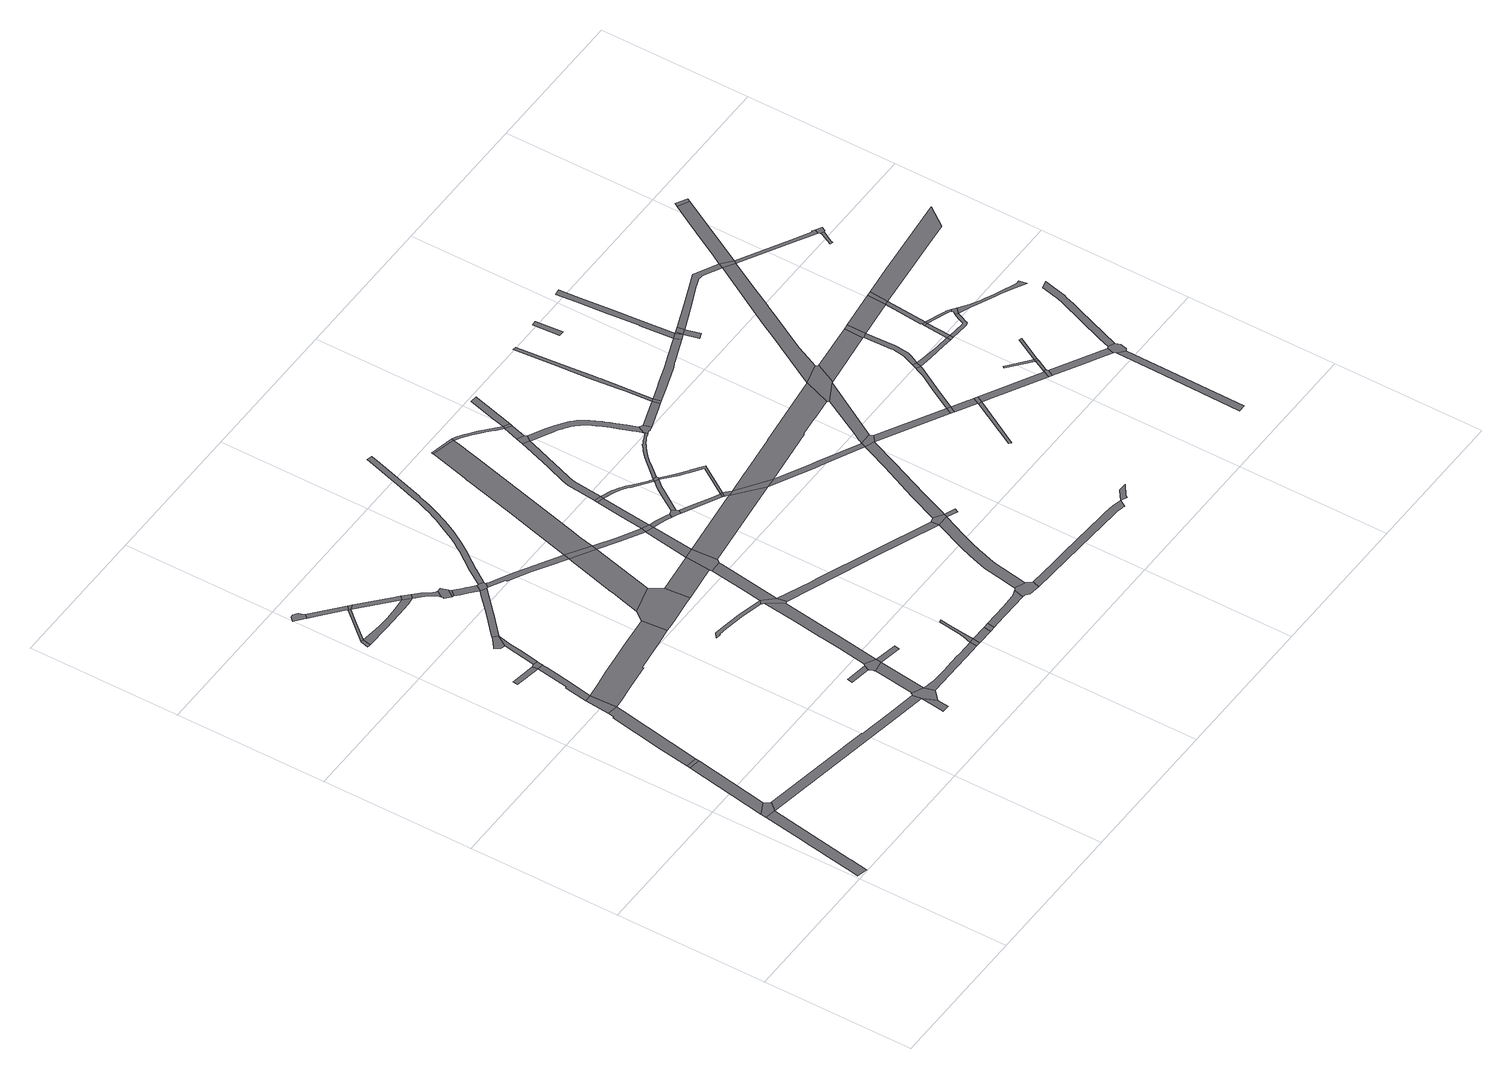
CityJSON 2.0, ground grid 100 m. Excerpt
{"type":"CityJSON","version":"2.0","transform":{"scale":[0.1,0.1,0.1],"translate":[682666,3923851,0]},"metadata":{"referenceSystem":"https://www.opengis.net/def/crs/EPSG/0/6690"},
"CityObjects":{
"road1":{"type":"Road","attributes":{"name":"太田１０９号線","class":"1040","function":"4","usage":"4","RoadStructureAttribute.sectionType":"1"},"geometry":[{"type":"MultiSurface","lod":"1","boundaries":[[[0,1,2,3,4,5,6,7,8,9,10]]]}]},
"road2":{"type":"Road","attributes":{"name":"太田１０９号線","class":"1040","function":"4","usage":"4","RoadStructureAttribute.sectionType":"4"},"geometry":[{"type":"MultiSurface","lod":"1","boundaries":[[[11,12,0,10,13]]]}]},
"road3":{"type":"Road","attributes":{"name":"太田１０９号線","class":"1040","function":"4","usage":"4","RoadStructureAttribute.sectionType":"1"},"geometry":[{"type":"MultiSurface","lod":"1","boundaries":[[[14,12,11,15]]]}]},
"road4":{"type":"Road","attributes":{"name":"太田１０９号線","class":"1040","function":"4","usage":"4","RoadStructureAttribute.sectionType":"4"},"geometry":[{"type":"MultiSurface","lod":"1","boundaries":[[[16,14,15,17]]]}]},
"road5":{"type":"Road","attributes":{"name":"太田１０９号線","class":"1040","function":"4","usage":"4","RoadStructureAttribute.sectionType":"1"},"geometry":[{"type":"MultiSurface","lod":"1","boundaries":[[[18,19,20,21,22,16,17,23,24,25]]]}]},
"road6":{"type":"Road","attributes":{"name":"島深田線","class":"1040","function":"4","usage":"3","RoadStructureAttribute.sectionType":"4"},"geometry":[{"type":"MultiSurface","lod":"1","boundaries":[[[26,27,18,25]]]}]},
"road7":{"type":"Road","attributes":{"name":"太田１１２号線","class":"1040","function":"4","usage":"4","RoadStructureAttribute.sectionType":"1"},"geometry":[{"type":"MultiSurface","lod":"1","boundaries":[[[13,10,28,29,30,31,32,33,34,35,36,37]]]}]},
"road8":{"type":"Road","attributes":{"name":"太田３０６号線","class":"1040","function":"4","usage":"4","RoadStructureAttribute.sectionType":"4"},"geometry":[{"type":"MultiSurface","lod":"1","boundaries":[[[38,39,40,41,42]]]}]},
"road9":{"type":"Road","attributes":{"class":"1040","function":"9020","usage":"4","RoadStructureAttribute.sectionType":"1"},"geometry":[{"type":"MultiSurface","lod":"1","boundaries":[[[43,44,45,46]]]}]},
"road10":{"type":"Road","attributes":{"name":"太田１０９号線","class":"1040","function":"4","usage":"4","RoadStructureAttribute.sectionType":"1"},"geometry":[{"type":"MultiSurface","lod":"1","boundaries":[[[45,47,48,49,27,26,50,51,52,53,54]]]}]},
"road11":{"type":"Road","attributes":{"name":"太田１４７号線","class":"1040","function":"4","usage":"4","RoadStructureAttribute.sectionType":"4"},"geometry":[{"type":"MultiSurface","lod":"1","boundaries":[[[55,56,57,58,59,60,61,62]]]}]},
"road12":{"type":"Road","attributes":{"name":"太田１０９号線","class":"1040","function":"4","usage":"4","RoadStructureAttribute.sectionType":"4"},"geometry":[{"type":"MultiSurface","lod":"1","boundaries":[[[63,46,45,54,64]]]}]},
"road13":{"type":"Road","attributes":{"name":"太田３０５号線","class":"1040","function":"4","usage":"4","RoadStructureAttribute.sectionType":"1"},"geometry":[{"type":"MultiSurface","lod":"1","boundaries":[[[65,38,42,66,67]]]}]},
"road14":{"type":"Road","attributes":{"name":"太田１４７号線","class":"1040","function":"4","usage":"4","RoadStructureAttribute.sectionType":"1"},"geometry":[{"type":"MultiSurface","lod":"1","boundaries":[[[59,58,68,69,65,70]]]}]},
"road15":{"type":"Road","attributes":{"name":"太田１０９号線","class":"1040","function":"4","usage":"4","RoadStructureAttribute.sectionType":"1"},"geometry":[{"type":"MultiSurface","lod":"1","boundaries":[[[71,72,63,64,73,74,75,76]]]}]},
"road16":{"type":"Road","attributes":{"name":"太田５０９号線","class":"1040","function":"4","usage":"4","RoadStructureAttribute.sectionType":"4"},"geometry":[{"type":"MultiSurface","lod":"1","boundaries":[[[77,78,79,80,72,71]]]}]},
"road17":{"type":"Road","attributes":{"name":"太田３０６号線","class":"1040","function":"4","usage":"4","RoadStructureAttribute.sectionType":"1"},"geometry":[{"type":"MultiSurface","lod":"1","boundaries":[[[42,41,81,82,83,84,85,86,87,88,89,90,91,92]]]}]},
"road18":{"type":"Road","attributes":{"name":"太田１４７号線","class":"1040","function":"4","usage":"4","RoadStructureAttribute.sectionType":"4"},"geometry":[{"type":"MultiSurface","lod":"1","boundaries":[[[70,65,67,93]]]}]},
"road19":{"type":"Road","attributes":{"name":"島深田線","class":"1040","function":"4","usage":"3","RoadStructureAttribute.sectionType":"1"},"geometry":[{"type":"MultiSurface","lod":"1","boundaries":[[[94,95,96,97,98,99,100,101,26,25,102,103,104,105,106,107]]]}]},
"road20":{"type":"Road","attributes":{"name":"太田１４７号線","class":"1040","function":"4","usage":"4","RoadStructureAttribute.sectionType":"1"},"geometry":[{"type":"MultiSurface","lod":"1","boundaries":[[[93,67,86,108,109]]]}]},
"road21":{"type":"Road","attributes":{"name":"太田１４７号線","class":"1040","function":"4","usage":"4","RoadStructureAttribute.sectionType":"4"},"geometry":[{"type":"MultiSurface","lod":"1","boundaries":[[[108,86,85,110,111]]]}]},
"road22":{"type":"Road","attributes":{"name":"太田５０９号線","class":"1040","function":"4","usage":"4","RoadStructureAttribute.sectionType":"1"},"geometry":[{"type":"MultiSurface","lod":"1","boundaries":[[[112,113,114,115,77,71,116,117,118]]]}]},
"road23":{"type":"Road","attributes":{"name":"太田２号線","class":"1040","function":"4","usage":"4","RoadStructureAttribute.sectionType":"1"},"geometry":[{"type":"MultiSurface","lod":"1","boundaries":[[[29,119,120,121,122]]]}]},
"road24":{"type":"Road","attributes":{"name":"太田１４７号線","class":"1040","function":"4","usage":"4","RoadStructureAttribute.sectionType":"1"},"geometry":[{"type":"MultiSurface","lod":"1","boundaries":[[[110,85,123,124,125,126,127,128,129,130,131,132,133,134,135,136,137,138,139]]]}]},
"road25":{"type":"Road","attributes":{"name":"太田２号線","class":"1040","function":"4","usage":"4","RoadStructureAttribute.sectionType":"4"},"geometry":[{"type":"MultiSurface","lod":"1","boundaries":[[[140,141,30,29,122,142,143,144]]]}]},
"road26":{"type":"Road","attributes":{"name":"太田１４７号線","class":"1040","function":"4","usage":"4","RoadStructureAttribute.sectionType":"4"},"geometry":[{"type":"MultiSurface","lod":"1","boundaries":[[[145,131,130,146,147,148,149]]]}]},
"road27":{"type":"Road","attributes":{"name":"太田１４７号線","class":"1040","function":"4","usage":"4","RoadStructureAttribute.sectionType":"1"},"geometry":[{"type":"MultiSurface","lod":"1","boundaries":[[[149,148,150,151,152]]]}]},
"road28":{"type":"Road","attributes":{"class":"1040","function":"9020","usage":"4","RoadStructureAttribute.sectionType":"1"},"geometry":[{"type":"MultiSurface","lod":"1","boundaries":[[[153,154,155,156]]]}]},
"road29":{"type":"Road","attributes":{"name":"太田１４７号線","class":"1040","function":"4","usage":"4","RoadStructureAttribute.sectionType":"3"},"geometry":[{"type":"MultiSurface","lod":"1","boundaries":[[[151,150,157,158,112,159,160,161,162,163]]]}]},
"road30":{"type":"Road","attributes":{"name":"太田２号線","class":"1040","function":"4","usage":"4","RoadStructureAttribute.sectionType":"1"},"geometry":[{"type":"MultiSurface","lod":"1","boundaries":[[[164,165,144,143]]]}]},
"road31":{"type":"Road","attributes":{"name":"太田１４７号線","class":"1040","function":"4","usage":"4","RoadStructureAttribute.sectionType":"4"},"geometry":[{"type":"MultiSurface","lod":"1","boundaries":[[[159,112,118,166,167,168,169,170,171,172,173]]]}]},
"road32":{"type":"Road","attributes":{"name":"太田２号線","class":"1040","function":"4","usage":"4","RoadStructureAttribute.sectionType":"4"},"geometry":[{"type":"MultiSurface","lod":"1","boundaries":[[[174,156,155,175,176,165,164,177]]]}]},
"road33":{"type":"Road","attributes":{"class":"1040","function":"9020","usage":"4","RoadStructureAttribute.sectionType":"1"},"geometry":[{"type":"MultiSurface","lod":"1","boundaries":[[[177,164,178,179]]]}]},
"road34":{"type":"Road","attributes":{"name":"太田１１０号線","class":"1040","function":"4","usage":"4","RoadStructureAttribute.sectionType":"1"},"geometry":[{"type":"MultiSurface","lod":"1","boundaries":[[[143,142,180,181,182,183,184,185,186,187,188,189,190,191,192,193]]]}]},
"road35":{"type":"Road","attributes":{"name":"島深田線","class":"1040","function":"4","usage":"3","RoadStructureAttribute.sectionType":"4"},"geometry":[{"type":"MultiSurface","lod":"1","boundaries":[[[194,195,94,107,196,197,198,199,200]]]}]},
"road36":{"type":"Road","attributes":{"class":"1040","function":"9020","usage":"4","RoadStructureAttribute.sectionType":"1"},"geometry":[{"type":"MultiSurface","lod":"1","boundaries":[[[201,202,203,204,205,206,207,208,209,210,211,212]]]}]},
"road37":{"type":"Road","attributes":{"name":"太田１４７号線","class":"1040","function":"4","usage":"4","RoadStructureAttribute.sectionType":"1"},"geometry":[{"type":"MultiSurface","lod":"1","boundaries":[[[168,167,213,214,215,216,217,218,219,220,221,222,223,224,225,226,227,228]]]}]},
"road38":{"type":"Road","attributes":{"name":"太田２号線","class":"1040","function":"4","usage":"4","RoadStructureAttribute.sectionType":"1"},"geometry":[{"type":"MultiSurface","lod":"1","boundaries":[[[229,230,231,232,233,174,177,234,235]]]}]},
"road39":{"type":"Road","attributes":{"name":"田島飛鹿線","class":"1040","function":"4","usage":"4","RoadStructureAttribute.sectionType":"1"},"geometry":[{"type":"MultiSurface","lod":"1","boundaries":[[[220,236,237,238,195,194,239,240]]]}]},
"road40":{"type":"Road","attributes":{"name":"太田２号線","class":"1040","function":"4","usage":"4","RoadStructureAttribute.sectionType":"4"},"geometry":[{"type":"MultiSurface","lod":"1","boundaries":[[[210,209,229,235,241,242]]]}]},
"road41":{"type":"Road","attributes":{"name":"太田１１０号線","class":"1040","function":"4","usage":"4","RoadStructureAttribute.sectionType":"4"},"geometry":[{"type":"MultiSurface","lod":"1","boundaries":[[[183,182,243,244]]]}]},
"road42":{"type":"Road","attributes":{"name":"島深田線","class":"1040","function":"4","usage":"3","RoadStructureAttribute.sectionType":"1"},"geometry":[{"type":"MultiSurface","lod":"1","boundaries":[[[245,200,199,246]]]}]},
"road43":{"type":"Road","attributes":{"class":"1040","function":"9020","usage":"4","RoadStructureAttribute.sectionType":"1"},"geometry":[{"type":"MultiSurface","lod":"1","boundaries":[[[247,248,249,250,251,183,244,252]]]}]},
"road44":{"type":"Road","attributes":{"name":"太田１１０号線","class":"1040","function":"4","usage":"4","RoadStructureAttribute.sectionType":"1"},"geometry":[{"type":"MultiSurface","lod":"1","boundaries":[[[244,243,253,254]]]}]},
"road45":{"type":"Road","attributes":{"name":"田島飛鹿線","class":"1040","function":"4","usage":"4","RoadStructureAttribute.sectionType":"4"},"geometry":[{"type":"MultiSurface","lod":"1","boundaries":[[[221,220,240,255]]]}]},
"road46":{"type":"Road","attributes":{"name":"太田５０９号線","class":"1040","function":"4","usage":"4","RoadStructureAttribute.sectionType":"1"},"geometry":[{"type":"MultiSurface","lod":"1","boundaries":[[[256,257,258,259,260,261,262,263,264,265,266,267,268,269,270,271,272,172,171,273,274,275,276,277,278,279,280,281,282,283,284,285,286,287,288,289,290]]]}]},
"road47":{"type":"Road","attributes":{"name":"太田２号線","class":"1040","function":"4","usage":"4","RoadStructureAttribute.sectionType":"1"},"geometry":[{"type":"MultiSurface","lod":"1","boundaries":[[[291,292,293,294,210,242,295]]]}]},
"road48":{"type":"Road","attributes":{"name":"太田１１０号線","class":"1040","function":"4","usage":"4","RoadStructureAttribute.sectionType":"4"},"geometry":[{"type":"MultiSurface","lod":"1","boundaries":[[[254,253,296,297]]]}]},
"road49":{"type":"Road","attributes":{"name":"島深田線","class":"1040","function":"4","usage":"3","RoadStructureAttribute.sectionType":"4"},"geometry":[{"type":"MultiSurface","lod":"1","boundaries":[[[298,245,246,299,292,291,300]]]}]},
"road50":{"type":"Road","attributes":{"name":"太田１４７号線","class":"1040","function":"4","usage":"4","RoadStructureAttribute.sectionType":"1"},"geometry":[{"type":"MultiSurface","lod":"1","boundaries":[[[255,240,301,302,303,304,305]]]}]},
"road51":{"type":"Road","attributes":{"name":"太田４３１号線","class":"1040","function":"4","usage":"4","RoadStructureAttribute.sectionType":"1"},"geometry":[{"type":"MultiSurface","lod":"1","boundaries":[[[302,245,298,306]]]}]},
"road52":{"type":"Road","attributes":{"name":"太田１１０号線","class":"1040","function":"4","usage":"4","RoadStructureAttribute.sectionType":"1"},"geometry":[{"type":"MultiSurface","lod":"1","boundaries":[[[307,308,309,310,311,297,296,312,313,314]]]}]},
"road53":{"type":"Road","attributes":{"name":"太田４３１号線","class":"1040","function":"4","usage":"4","RoadStructureAttribute.sectionType":"4"},"geometry":[{"type":"MultiSurface","lod":"1","boundaries":[[[303,302,306,315]]]}]},
"road54":{"type":"Road","attributes":{"name":"田島飛鹿線","class":"1040","function":"4","usage":"4","RoadStructureAttribute.sectionType":"1"},"geometry":[{"type":"MultiSurface","lod":"1","boundaries":[[[316,317,318,319,320,321,322,323,324,221,255,325,326,327,328,329,330,331]]]}]},
"road55":{"type":"Road","attributes":{"name":"太田４３１号線","class":"1040","function":"4","usage":"4","RoadStructureAttribute.sectionType":"1"},"geometry":[{"type":"MultiSurface","lod":"1","boundaries":[[[332,333,303,315,334,335,336]]]}]},
"road56":{"type":"Road","attributes":{"name":"太田１２０号線","class":"1040","function":"4","usage":"4","RoadStructureAttribute.sectionType":"1"},"geometry":[{"type":"MultiSurface","lod":"1","boundaries":[[[242,241,337,338,339,340,341,342]]]}]},
"road57":{"type":"Road","attributes":{"name":"太田１４７号線","class":"1040","function":"4","usage":"4","RoadStructureAttribute.sectionType":"1"},"geometry":[{"type":"MultiSurface","lod":"1","boundaries":[[[315,306,343,344,345,346,347,348,349,350,351]]]}]},
"road58":{"type":"Road","attributes":{"name":"蔵ノ内新屋敷線","class":"1040","function":"4","usage":"3","RoadStructureAttribute.sectionType":"4"},"geometry":[{"type":"MultiSurface","lod":"1","boundaries":[[[352,353,307,314,354,355,356,357,358,359,360,361,362,363,364]]]}]},
"road59":{"type":"Road","attributes":{"name":"太田４３１号線","class":"1040","function":"4","usage":"4","RoadStructureAttribute.sectionType":"4"},"geometry":[{"type":"MultiSurface","lod":"1","boundaries":[[[365,366,332,336,367]]]}]},
"road60":{"type":"Road","attributes":{"name":"太田１４７号線","class":"1040","function":"4","usage":"4","RoadStructureAttribute.sectionType":"4"},"geometry":[{"type":"MultiSurface","lod":"1","boundaries":[[[368,347,346,369,370,371,372]]]}]},
"road61":{"type":"Road","attributes":{"name":"島深田線","class":"1040","function":"4","usage":"3","RoadStructureAttribute.sectionType":"1"},"geometry":[{"type":"MultiSurface","lod":"1","boundaries":[[[373,374,298,300,375]]]}]},
"road62":{"type":"Road","attributes":{"name":"太田１５２号線","class":"1040","function":"4","usage":"4","RoadStructureAttribute.sectionType":"1"},"geometry":[{"type":"MultiSurface","lod":"1","boundaries":[[[367,336,376,377,378,379,380,381,382,383,384,385,386,387,388,389,390,391,392,393,394,395]]]}]},
"road63":{"type":"Road","attributes":{"name":"太田１４７号線","class":"1040","function":"4","usage":"4","RoadStructureAttribute.sectionType":"1"},"geometry":[{"type":"MultiSurface","lod":"1","boundaries":[[[371,370,396,397,398,399]]]}]},
"road64":{"type":"Road","attributes":{"name":"太田１５０号線","class":"1040","function":"4","usage":"4","RoadStructureAttribute.sectionType":"1"},"geometry":[{"type":"MultiSurface","lod":"1","boundaries":[[[384,400,401,402,368,372,403,404,405]]]}]},
"road65":{"type":"Road","attributes":{"name":"田島飛鹿線","class":"1040","function":"4","usage":"4","RoadStructureAttribute.sectionType":"4"},"geometry":[{"type":"MultiSurface","lod":"1","boundaries":[[[406,316,331,407]]]}]},
"road66":{"type":"Road","attributes":{"name":"太田４３１号線","class":"1040","function":"4","usage":"4","RoadStructureAttribute.sectionType":"1"},"geometry":[{"type":"MultiSurface","lod":"1","boundaries":[[[408,409,410,411,412,413,414,365,367,415,416,417,418,419,420,421,422]]]}]},
"road67":{"type":"Road","attributes":{"name":"蔵ノ内新屋敷線","class":"1040","function":"4","usage":"3","RoadStructureAttribute.sectionType":"1"},"geometry":[{"type":"MultiSurface","lod":"1","boundaries":[[[339,423,424,425,426,427,428,429,352,364,430,431,432,433,434,435,436,437,438]]]}]},
"road68":{"type":"Road","attributes":{"name":"太田１４７号線","class":"1040","function":"4","usage":"4","RoadStructureAttribute.sectionType":"4"},"geometry":[{"type":"MultiSurface","lod":"1","boundaries":[[[397,396,439,440]]]}]},
"road69":{"type":"Road","attributes":{"name":"太田１５０号線","class":"1040","function":"4","usage":"4","RoadStructureAttribute.sectionType":"4"},"geometry":[{"type":"MultiSurface","lod":"1","boundaries":[[[441,442,385,384,405,443,444,445,446,447,448]]]}]},
"road70":{"type":"Road","attributes":{"name":"太田１４７号線","class":"1040","function":"4","usage":"4","RoadStructureAttribute.sectionType":"1"},"geometry":[{"type":"MultiSurface","lod":"1","boundaries":[[[440,439,449,373,450]]]}]},
"road71":{"type":"Road","attributes":{"name":"太田１５２号線","class":"1040","function":"4","usage":"4","RoadStructureAttribute.sectionType":"1"},"geometry":[{"type":"MultiSurface","lod":"1","boundaries":[[[443,405,451,452,453,454,455,397,440,456,457,458,459,460]]]}]},
"road72":{"type":"Road","attributes":{"name":"太田１４１号線","class":"1040","function":"4","usage":"4","RoadStructureAttribute.sectionType":"1"},"geometry":[{"type":"MultiSurface","lod":"1","boundaries":[[[407,331,461,462,463,464,465,466,467,468,469,470,471,472,473,474,475,476]]]}]},
"road73":{"type":"Road","attributes":{"name":"島深田線","class":"1040","function":"4","usage":"3","RoadStructureAttribute.sectionType":"4"},"geometry":[{"type":"MultiSurface","lod":"1","boundaries":[[[450,373,375,477]]]}]},
"road74":{"type":"Road","attributes":{"name":"太田４３１号線","class":"1040","function":"4","usage":"4","RoadStructureAttribute.sectionType":"4"},"geometry":[{"type":"MultiSurface","lod":"1","boundaries":[[[478,408,422,479,480]]]}]},
"road75":{"type":"Road","attributes":{"name":"太田４３１号線","class":"1040","function":"4","usage":"4","RoadStructureAttribute.sectionType":"1"},"geometry":[{"type":"MultiSurface","lod":"1","boundaries":[[[469,478,480,481]]]}]},
"road76":{"type":"Road","attributes":{"name":"蔵ノ内新屋敷線","class":"1040","function":"4","usage":"3","RoadStructureAttribute.sectionType":"4"},"geometry":[{"type":"MultiSurface","lod":"1","boundaries":[[[482,483,340,339,438,484]]]}]},
"road77":{"type":"Road","attributes":{"name":"太田１５０号線","class":"1040","function":"4","usage":"4","RoadStructureAttribute.sectionType":"1"},"geometry":[{"type":"MultiSurface","lod":"1","boundaries":[[[485,486,487,488,489,490,491,492,493,494,495,441,448,496,497,498,499,500,501,502,503,504,505,506]]]}]},
"road78":{"type":"Road","attributes":{"name":"太田１１０号線","class":"1040","function":"4","usage":"4","RoadStructureAttribute.sectionType":"1"},"geometry":[{"type":"MultiSurface","lod":"1","boundaries":[[[362,361,507,508,509,510,511,512,513,514,515,516,517,518,519,520,521,522,523]]]}]},
"road79":{"type":"Road","attributes":{"name":"太田４３１号線","class":"1040","function":"4","usage":"4","RoadStructureAttribute.sectionType":"4"},"geometry":[{"type":"MultiSurface","lod":"1","boundaries":[[[470,469,481,524]]]}]},
"road80":{"type":"Road","attributes":{"class":"1040","function":"9020","usage":"4","RoadStructureAttribute.sectionType":"1"},"geometry":[{"type":"MultiSurface","lod":"1","boundaries":[[[484,438,525,526]]]}]},
"road81":{"type":"Road","attributes":{"name":"太田１５１号線","class":"1040","function":"4","usage":"4","RoadStructureAttribute.sectionType":"1"},"geometry":[{"type":"MultiSurface","lod":"1","boundaries":[[[479,422,527,528,529,530,531,532,533,534,535,536,537,538,539,540,541,542,543,544,545,546,547,548,549,550,551,552,553,554,555,556,557,558,559,560,561,562,563,564,565,566,567,568,569,570]]]}]},
"road82":{"type":"Road","attributes":{"name":"太田４３１号線","class":"1040","function":"4","usage":"4","RoadStructureAttribute.sectionType":"1"},"geometry":[{"type":"MultiSurface","lod":"1","boundaries":[[[571,572,470,524,573,574,575,576]]]}]},
"road83":{"type":"Road","attributes":{"name":"太田１１１号線","class":"1040","function":"4","usage":"4","RoadStructureAttribute.sectionType":"1"},"geometry":[{"type":"MultiSurface","lod":"1","boundaries":[[[477,375,577,578,579,580,581,582,583,584,585,586]]]}]},
"road84":{"type":"Road","attributes":{"name":"太田１５０号線","class":"1040","function":"4","usage":"4","RoadStructureAttribute.sectionType":"4"},"geometry":[{"type":"MultiSurface","lod":"1","boundaries":[[[553,552,587,485,506,588,589,590,591,592,593,594]]]}]},
"road85":{"type":"Road","attributes":{"name":"蔵ノ内新屋敷線","class":"1040","function":"4","usage":"3","RoadStructureAttribute.sectionType":"1"},"geometry":[{"type":"MultiSurface","lod":"1","boundaries":[[[581,595,596,597,598,599,482,484,600,601,602,603]]]}]},
"road86":{"type":"Road","attributes":{"name":"島深田線","class":"1040","function":"4","usage":"3","RoadStructureAttribute.sectionType":"1"},"geometry":[{"type":"MultiSurface","lod":"1","boundaries":[[[604,605,606,607,608,450,477,609,610,611,612,613]]]}]},
"road87":{"type":"Road","attributes":{"name":"太田１５０号線","class":"1040","function":"4","usage":"4","RoadStructureAttribute.sectionType":"1"},"geometry":[{"type":"MultiSurface","lod":"1","boundaries":[[[614,615,616,617,594,593,618,619]]]}]},
"road88":{"type":"Road","attributes":{"name":"太田１５０号線","class":"1040","function":"4","usage":"4","RoadStructureAttribute.sectionType":"4"},"geometry":[{"type":"MultiSurface","lod":"1","boundaries":[[[620,614,619,621]]]}]},
"road89":{"type":"Road","attributes":{"name":"蔵ノ内新屋敷線","class":"1040","function":"4","usage":"3","RoadStructureAttribute.sectionType":"4"},"geometry":[{"type":"MultiSurface","lod":"1","boundaries":[[[622,582,581,603,623,624]]]}]},
"road90":{"type":"Road","attributes":{"class":"1040","function":"9020","usage":"4","RoadStructureAttribute.sectionType":"1"},"geometry":[{"type":"MultiSurface","lod":"1","boundaries":[[[625,514,626,627,628]]]}]},
"road91":{"type":"Road","attributes":{"name":"太田１４４号線","class":"1040","function":"4","usage":"4","RoadStructureAttribute.sectionType":"1"},"geometry":[{"type":"MultiSurface","lod":"1","boundaries":[[[629,630,631,632,633,614,620,634,635,636,637,638,639]]]}]},
"road92":{"type":"Road","attributes":{"name":"蔵ノ内新屋敷線","class":"1040","function":"4","usage":"3","RoadStructureAttribute.sectionType":"1"},"geometry":[{"type":"MultiSurface","lod":"1","boundaries":[[[640,641,642,643,644,582,622]]]}]},
"road93":{"type":"Road","attributes":{"name":"太田１１１号線","class":"1040","function":"4","usage":"4","RoadStructureAttribute.sectionType":"1"},"geometry":[{"type":"MultiSurface","lod":"1","boundaries":[[[623,603,645,646]]]}]},
"road94":{"type":"Road","attributes":{"name":"太田１５０号線","class":"1040","function":"4","usage":"4","RoadStructureAttribute.sectionType":"1"},"geometry":[{"type":"MultiSurface","lod":"1","boundaries":[[[647,648,649,650,651,652,620,621,653,654,655,656,657,658,659,660,661]]]}]},
"road95":{"type":"Road","attributes":{"class":"1040","function":"9020","usage":"4","RoadStructureAttribute.sectionType":"1"},"geometry":[{"type":"MultiSurface","lod":"1","boundaries":[[[662,663,664,665]]]}]},
"road96":{"type":"Road","attributes":{"class":"1040","function":"9020","usage":"4","RoadStructureAttribute.sectionType":"1"},"geometry":[{"type":"MultiSurface","lod":"1","boundaries":[[[666,667,668,669]]]}]},
"road97":{"type":"Road","attributes":{"name":"太田１１１号線","class":"1040","function":"4","usage":"4","RoadStructureAttribute.sectionType":"4"},"geometry":[{"type":"MultiSurface","lod":"1","boundaries":[[[646,645,670,671]]]}]},
"road98":{"type":"Road","attributes":{"name":"島深田線","class":"1040","function":"4","usage":"3","RoadStructureAttribute.sectionType":"4"},"geometry":[{"type":"MultiSurface","lod":"1","boundaries":[[[672,604,613,641,640,673,674]]]}]},
"road99":{"type":"Road","attributes":{"name":"太田１１１号線","class":"1040","function":"4","usage":"4","RoadStructureAttribute.sectionType":"1"},"geometry":[{"type":"MultiSurface","lod":"1","boundaries":[[[671,670,675,676,677,678,679,680]]]}]},
"road100":{"type":"Road","attributes":{"name":"太田１１１号線","class":"1040","function":"4","usage":"4","RoadStructureAttribute.sectionType":"4"},"geometry":[{"type":"MultiSurface","lod":"1","boundaries":[[[677,676,662,665,681]]]}]},
"road101":{"type":"Road","attributes":{"name":"太田１５０号線","class":"1040","function":"4","usage":"4","RoadStructureAttribute.sectionType":"4"},"geometry":[{"type":"MultiSurface","lod":"1","boundaries":[[[682,647,661,683]]]}]},
"road102":{"type":"Road","attributes":{"name":"太田１２７号線","class":"1040","function":"4","usage":"4","RoadStructureAttribute.sectionType":"1"},"geometry":[{"type":"MultiSurface","lod":"1","boundaries":[[[684,685,686,687,646,671,688,689,690]]]}]},
"road103":{"type":"Road","attributes":{"name":"太田１５０号線","class":"1040","function":"4","usage":"4","RoadStructureAttribute.sectionType":"1"},"geometry":[{"type":"MultiSurface","lod":"1","boundaries":[[[691,682,683]]]}]},
"road104":{"type":"Road","attributes":{"class":"1040","function":"9020","usage":"4","RoadStructureAttribute.sectionType":"1"},"geometry":[{"type":"MultiSurface","lod":"1","boundaries":[[[692,683,693,694,695]]]}]},
"road105":{"type":"Road","attributes":{"name":"太田１５０号線","class":"1040","function":"4","usage":"4","RoadStructureAttribute.sectionType":"4"},"geometry":[{"type":"MultiSurface","lod":"1","boundaries":[[[696,691,683,692,697]]]}]},
"road106":{"type":"Road","attributes":{"name":"太田１４９号線","class":"1040","function":"4","usage":"4","RoadStructureAttribute.sectionType":"1"},"geometry":[{"type":"MultiSurface","lod":"1","boundaries":[[[698,699,700,701,702,703,704,647,682,705,706,707]]]}]},
"road107":{"type":"Road","attributes":{"name":"島深田線","class":"1040","function":"4","usage":"3","RoadStructureAttribute.sectionType":"1"},"geometry":[{"type":"MultiSurface","lod":"1","boundaries":[[[708,674,673,709]]]}]},
"road108":{"type":"Road","attributes":{"name":"太田１１１号線","class":"1040","function":"4","usage":"4","RoadStructureAttribute.sectionType":"1"},"geometry":[{"type":"MultiSurface","lod":"1","boundaries":[[[681,665,710,711,712,713]]]}]},
"road109":{"type":"Road","attributes":{"name":"太田１２７号線","class":"1040","function":"4","usage":"4","RoadStructureAttribute.sectionType":"4"},"geometry":[{"type":"MultiSurface","lod":"1","boundaries":[[[714,684,690,715]]]}]},
"road110":{"type":"Road","attributes":{"name":"太田１２７号線","class":"1040","function":"4","usage":"4","RoadStructureAttribute.sectionType":"1"},"geometry":[{"type":"MultiSurface","lod":"1","boundaries":[[[716,717,718,719,720,721,722,723,724,725,726,714,715]]]}]},
"road111":{"type":"Road","attributes":{"name":"太田３９４号線","class":"1040","function":"4","usage":"4","RoadStructureAttribute.sectionType":"1"},"geometry":[{"type":"MultiSurface","lod":"1","boundaries":[[[727,728,729,730,731,732,733,604,672,734,735,736,737,738,739,740]]]}]},
"road112":{"type":"Road","attributes":{"class":"1040","function":"9020","usage":"4","RoadStructureAttribute.sectionType":"1"},"geometry":[{"type":"MultiSurface","lod":"1","boundaries":[[[741,742,743,715,690,744,745,746,747]]]}]},
"road113":{"type":"Road","attributes":{"name":"太田１１１号線","class":"1040","function":"4","usage":"4","RoadStructureAttribute.sectionType":"4"},"geometry":[{"type":"MultiSurface","lod":"1","boundaries":[[[748,713,712,749,750]]]}]},
"road114":{"type":"Road","attributes":{"name":"島深田線","class":"1040","function":"4","usage":"3","RoadStructureAttribute.sectionType":"4"},"geometry":[{"type":"MultiSurface","lod":"1","boundaries":[[[751,708,709,722,721]]]}]},
"road115":{"type":"Road","attributes":{"class":"1040","function":"9020","usage":"4","RoadStructureAttribute.sectionType":"1"},"geometry":[{"type":"MultiSurface","lod":"1","boundaries":[[[752,753,754,755]]]}]},
"road116":{"type":"Road","attributes":{"class":"1040","function":"9020","usage":"4","RoadStructureAttribute.sectionType":"1"},"geometry":[{"type":"MultiSurface","lod":"1","boundaries":[[[756,757,758,713,748,759]]]}]},
"road117":{"type":"Road","attributes":{"name":"太田１５０号線","class":"1040","function":"4","usage":"4","RoadStructureAttribute.sectionType":"1"},"geometry":[{"type":"MultiSurface","lod":"1","boundaries":[[[760,761,762,763,696,697,764,765,766,767,768,769,770,771,772,773,727,774]]]}]},
"road118":{"type":"Road","attributes":{"class":"1040","function":"9020","usage":"4","RoadStructureAttribute.sectionType":"4"},"geometry":[{"type":"MultiSurface","lod":"1","boundaries":[[[755,754,756,759,775,776]]]}]},
"road119":{"type":"Road","attributes":{"class":"1040","function":"9020","usage":"4","RoadStructureAttribute.sectionType":"4"},"geometry":[{"type":"MultiSurface","lod":"1","boundaries":[[[747,746,777,778,779]]]}]},
"road120":{"type":"Road","attributes":{"name":"太田１１１号線","class":"1040","function":"4","usage":"4","RoadStructureAttribute.sectionType":"1"},"geometry":[{"type":"MultiSurface","lod":"1","boundaries":[[[750,749,780,781,782,783]]]}]},
"road121":{"type":"Road","attributes":{"class":"1040","function":"9020","usage":"4","RoadStructureAttribute.sectionType":"1"},"geometry":[{"type":"MultiSurface","lod":"1","boundaries":[[[784,747,779,778,785]]]}]},
"road122":{"type":"Road","attributes":{"class":"1040","function":"9020","usage":"4","RoadStructureAttribute.sectionType":"1"},"geometry":[{"type":"MultiSurface","lod":"1","boundaries":[[[786,776,775,787]]]}]},
"road123":{"type":"Road","attributes":{"name":"太田１２３号線","class":"1040","function":"4","usage":"4","RoadStructureAttribute.sectionType":"1"},"geometry":[{"type":"MultiSurface","lod":"1","boundaries":[[[788,789,790,791,792,793]]]}]},
"road124":{"type":"Road","attributes":{"name":"島深田線","class":"1040","function":"4","usage":"3","RoadStructureAttribute.sectionType":"1"},"geometry":[{"type":"MultiSurface","lod":"1","boundaries":[[[794,751,721,795]]]}]},
"road125":{"type":"Road","attributes":{"name":"太田３６７号線","class":"1040","function":"4","usage":"4","RoadStructureAttribute.sectionType":"4"},"geometry":[{"type":"MultiSurface","lod":"1","boundaries":[[[796,784,785,797]]]}]},
"road126":{"type":"Road","attributes":{"class":"1040","function":"9020","usage":"4","RoadStructureAttribute.sectionType":"1"},"geometry":[{"type":"MultiSurface","lod":"1","boundaries":[[[798,799,800,801,802,803,804,805,806,778,777,807,808,809,810,811,812,813,814]]]}]},
"road127":{"type":"Road","attributes":{"name":"太田３６７号線","class":"1040","function":"4","usage":"4","RoadStructureAttribute.sectionType":"1"},"geometry":[{"type":"MultiSurface","lod":"1","boundaries":[[[815,795,816,817,796,797]]]}]},
"road128":{"type":"Road","attributes":{"name":"太田３６７号線","class":"1040","function":"4","usage":"4","RoadStructureAttribute.sectionType":"1"},"geometry":[{"type":"MultiSurface","lod":"1","boundaries":[[[797,785,818,819,820,821,822,823,824,825,826,827]]]}]},
"road129":{"type":"Road","attributes":{"name":"太田１１１号線","class":"1040","function":"4","usage":"4","RoadStructureAttribute.sectionType":"4"},"geometry":[{"type":"MultiSurface","lod":"1","boundaries":[[[828,783,782,829,830,788,793,831,832,833]]]}]},
"road130":{"type":"Road","attributes":{"name":"島深田線","class":"1040","function":"4","usage":"3","RoadStructureAttribute.sectionType":"4"},"geometry":[{"type":"MultiSurface","lod":"1","boundaries":[[[834,794,795,815]]]}]},
"road131":{"type":"Road","attributes":{"name":"太田３６７号線","class":"1040","function":"4","usage":"4","RoadStructureAttribute.sectionType":"4"},"geometry":[{"type":"MultiSurface","lod":"1","boundaries":[[[822,821,835,836,837,798,814,838,839]]]}]},
"road132":{"type":"Road","attributes":{"name":"太田３９４号線","class":"1040","function":"4","usage":"4","RoadStructureAttribute.sectionType":"4"},"geometry":[{"type":"MultiSurface","lod":"1","boundaries":[[[774,727,740,840]]]}]},
"road133":{"type":"Road","attributes":{"name":"太田３６７号線","class":"1040","function":"4","usage":"4","RoadStructureAttribute.sectionType":"1"},"geometry":[{"type":"MultiSurface","lod":"1","boundaries":[[[838,814,841,842,843,844,845,846,847,848,849,850,851,852,853,854,855,856,857,858,859,860,861]]]}]},
"road134":{"type":"Road","attributes":{"name":"太田１２３号線","class":"1040","function":"4","usage":"4","RoadStructureAttribute.sectionType":"1"},"geometry":[{"type":"MultiSurface","lod":"1","boundaries":[[[862,863,864,865,866,867,868,828,833,869,870,871,872,873,874]]]}]},
"road135":{"type":"Road","attributes":{"name":"太田３９４号線","class":"1040","function":"4","usage":"4","RoadStructureAttribute.sectionType":"1"},"geometry":[{"type":"MultiSurface","lod":"1","boundaries":[[[875,876,877,878,774,840,879]]]}]},
"road136":{"type":"Road","attributes":{"name":"太田１５０号線","class":"1040","function":"4","usage":"4","RoadStructureAttribute.sectionType":"1"},"geometry":[{"type":"MultiSurface","lod":"1","boundaries":[[[840,740,880,881,882,883,884,885]]]}]},
"road137":{"type":"Road","attributes":{"class":"1040","function":"9020","usage":"4","RoadStructureAttribute.sectionType":"1"},"geometry":[{"type":"MultiSurface","lod":"1","boundaries":[[[886,887,888,889,890,891,892]]]}]},
"road138":{"type":"Road","attributes":{"name":"島深田線","class":"1040","function":"4","usage":"3","RoadStructureAttribute.sectionType":"1"},"geometry":[{"type":"MultiSurface","lod":"1","boundaries":[[[893,894,895,834,815,896,897,898,899,900,901]]]}]},
"road139":{"type":"Road","attributes":{"name":"太田３９４号線","class":"1040","function":"4","usage":"4","RoadStructureAttribute.sectionType":"4"},"geometry":[{"type":"MultiSurface","lod":"1","boundaries":[[[902,875,879,903]]]}]},
"road140":{"type":"Road","attributes":{"name":"太田１５０号線","class":"1040","function":"4","usage":"4","RoadStructureAttribute.sectionType":"4"},"geometry":[{"type":"MultiSurface","lod":"1","boundaries":[[[882,881,904,905,886,892,906,907,908,909,910]]]}]}
},
"vertices":[
[133,721,0],[93,473,0],[78,383,0],[61,282,0],[60,276,0],[33,105,0],[19,23,0],[87,6,0],[107,123,0],[108,138,0],[205,709,0],
[225,799,0],[140,758,0],[250,762,0],
[237,1304,0],[311,1292,0],
[241,1329,0],[316,1318,0],
[354,1935,0],[350,1914,0],[347,1896,0],[336,1895,0],[270,1521,0],[350,1512,0],[415,1885,0],[423,1927,0],
[417,2104,0],[369,2099,0],
[1229,536,0],[1431,502,0],[1421,559,0],[1227,591,0],[1004,629,0],[1005,635,0],[855,660,0],[855,661,0],[848,662,0],[847,661,0],
[73,3440,0],[60,3386,0],[72,3386,0],[81,3385,0],[93,3439,0],
[274,2536,0],[269,2500,0],[441,2473,0],[435,2510,0],
[406,2255,0],[396,2256,0],[392,2234,0],[445,2248,0],[464,2367,0],[475,2438,0],[479,2467,0],[480,2468,0],
[26,3888,0],[1,3860,0],[53,3818,0],[65,3807,0],[86,3831,0],[82,3840,0],[74,3869,0],[46,3888,0],
[456,2514,0],[485,2509,0],
[253,3646,0],[183,3546,0],[264,3636,0],
[118,3762,0],[247,3652,0],[278,3665,0],
[543,2808,0],[492,2732,0],[488,2509,0],[511,2643,0],[523,2719,0],[521,2719,0],
[516,2836,0],[481,2807,0],[441,2775,0],[464,2745,0],
[237,3381,0],[316,3381,0],[376,3381,0],[476,3383,0],[529,3389,0],[487,3433,0],[474,3431,0],[400,3423,0],[316,3421,0],[276,3421,0],[239,3422,0],[203,3425,0],
[298,3647,0],
[1090,2189,0],[926,2170,0],[863,2163,0],[808,2156,0],[614,2132,0],[606,2131,0],[524,2119,0],[425,2105,0],[480,1933,0],[595,1948,0],[773,1970,0],[774,1980,0],[1015,2011,0],[1103,2022,0],
[510,3454,0],[480,3483,0],
[553,3412,0],[542,3423,0],
[792,3097,0],[774,3080,0],[660,2969,0],[517,2838,0],[673,2927,0],[683,2936,0],[829,3076,0],
[1412,364,0],[1409,342,0],[1459,341,0],[1468,417,0],
[544,3376,0],[549,3372,0],[557,3365,0],[582,3337,0],[615,3294,0],[627,3275,0],[630,3265,0],[631,3257,0],[656,3297,0],[653,3300,0],[649,3303,0],[636,3316,0],[618,3338,0],[607,3352,0],[593,3370,0],[582,3382,0],[569,3396,0],
[1431,573,0],[1430,567,0],[1527,471,0],[1507,538,0],[1437,572,0],
[686,3299,0],[631,3244,0],[627,3236,0],[664,3202,0],[700,3254,0],
[674,3200,0],[706,3235,0],[704,3238,0],
[1329,940,0],[1325,906,0],[1458,885,0],[1473,919,0],
[703,3175,0],[742,3141,0],[818,3138,0],[789,3163,0],[774,3176,0],[735,3209,0],[728,3215,0],
[1552,855,0],[1475,845,0],
[835,3077,0],[839,3076,0],[861,3102,0],[860,3107,0],[860,3111,0],[861,3115,0],[831,3133,0],[823,3133,0],
[1489,930,0],[1471,856,0],[1473,850,0],[1557,892,0],
[1701,829,0],[1705,864,0],
[1750,470,0],[1851,470,0],[1960,469,0],[1966,517,0],[1917,518,0],[1854,518,0],[1830,518,0],[1772,518,0],[1692,519,0],[1641,519,0],[1621,520,0],[1592,522,0],[1562,527,0],[1528,533,0],
[1329,2304,0],[1139,2255,0],[1150,2027,0],[1196,2033,0],[1344,2052,0],[1398,2059,0],[1383,2223,0],
[1237,1778,0],[1207,1758,0],[1207,1754,0],[1238,1748,0],[1239,1753,0],[1245,1753,0],[1303,1746,0],[1427,1724,0],[1569,1693,0],[1598,1711,0],[1432,1748,0],[1307,1770,0],
[845,3073,0],[942,3020,0],[942,3012,0],[948,3008,0],[1026,2965,0],[1078,2936,0],[1177,2880,0],[1286,2810,0],[1298,2852,0],[1176,2924,0],[1098,2971,0],[1017,3018,0],[945,3055,0],[873,3092,0],[869,3095,0],[868,3096,0],
[1593,1675,0],[1562,1448,0],[1535,1260,0],[1533,1246,0],[1515,1116,0],[1596,1165,0],[1655,1574,0],
[1196,2467,0],[1187,2431,0],[1180,2406,0],[1438,2721,0],[1438,2723,0],
[1675,1578,0],[1664,1640,0],
[1991,469,0],[1997,517,0],
[1663,2256,0],[1648,2090,0],
[2026,758,0],[2009,755,0],[1990,612,0],[1987,599,0],[1982,573,0],[2018,690,0],
[2104,469,0],[2109,516,0],
[1447,2758,0],
[1340,4221,0],[1254,3939,0],[1224,3841,0],[1204,3783,0],[1187,3735,0],[1163,3674,0],[1160,3667,0],[1139,3622,0],[1111,3565,0],[1076,3499,0],[1059,3467,0],[1031,3419,0],[1022,3407,0],[999,3371,0],[954,3310,0],[899,3236,0],[840,3147,0],[926,3210,0],[928,3214,0],[966,3267,0],[982,3287,0],[1010,3322,0],[1060,3394,0],[1110,3478,0],[1120,3497,0],[1146,3547,0],[1157,3571,0],[1162,3581,0],[1195,3652,0],[1219,3714,0],[1234,3757,0],[1247,3798,0],[1252,3808,0],[1361,4170,0],[1374,4213,0],
[1727,2075,0],[1649,2070,0],[1618,1849,0],[1599,1719,0],[1725,2060,0],
[2142,468,0],[2147,516,0],
[1732,2265,0],[1648,2089,0],[1745,2098,0],
[1563,2646,0],[1710,2563,0],[1721,2596,0],[1581,2676,0],[1456,2752,0],
[1765,2544,0],
[2456,534,0],[2434,526,0],[2410,521,0],[2375,517,0],[2316,516,0],[2150,468,0],[2169,468,0],[2440,467,0],
[1767,2577,0],
[1582,3927,0],[1577,3905,0],[1516,3670,0],[1510,3652,0],[1502,3624,0],[1446,3405,0],[1406,3247,0],[1405,3245,0],[1348,3036,0],[1468,2848,0],[1485,2911,0],[1518,3038,0],[1692,3711,0],[1731,3862,0],[1733,3869,0],[1738,3889,0],
[1763,2926,0],[1740,2758,0],[1769,2590,0],[1792,2783,0],[1808,2916,0],
[2174,1386,0],[2244,1359,0],[2672,1187,0],[2667,1237,0],[1925,1534,0],[1884,1550,0],
[1790,2540,0],[1818,2531,0],[1870,2512,0],[1890,2503,0],[1904,2527,0],[1894,2532,0],[1850,2550,0],[1810,2565,0],[1775,2575,0],
[2477,545,0],[2472,541,0],[2448,467,0],[2456,464,0],[2465,460,0],[2472,455,0],[2477,452,0],[2482,446,0],[2483,444,0],[2555,434,0],[2572,483,0],[2547,514,0],[2543,518,0],
[1766,2946,0],[1766,2945,0],[1811,2936,0],
[1935,2536,0],[1921,2489,0],[1945,2476,0],[1959,2500,0],[1955,2518,0],
[2219,2323,0],[2200,2321,0],[2398,2179,0],
[1834,2907,0],[1864,2896,0],[1884,2888,0],[1899,2879,0],[1926,2863,0],[1953,2845,0],[1970,2832,0],[2079,2747,0],[2083,2744,0],[2090,2759,0],[2085,2763,0],[2075,2774,0],[2070,2771,0],[1991,2837,0],[1964,2860,0],[1940,2876,0],[1930,2886,0],[1909,2896,0],[1889,2906,0],[1819,2934,0],
[2186,2351,0],[2202,2372,0],[2147,2401,0],[2055,2448,0],
[2048,2703,0],[2030,2678,0],[1997,2630,0],[2052,2662,0],[2069,2686,0],[2109,2732,0],
[1586,3941,0],[1743,3907,0],
[1929,3543,0],[1916,3504,0],[1849,3319,0],[1799,3184,0],[1788,3141,0],[1772,2998,0],[1767,2956,0],[1818,3000,0],[1827,3078,0],[1834,3132,0],[1844,3170,0],[1875,3252,0],[1893,3302,0],[1961,3489,0],[1971,3522,0],
[2582,971,0],[2558,910,0],[2542,865,0],[2525,810,0],[2516,777,0],[2509,734,0],[2499,680,0],[2572,692,0],[2581,736,0],[2593,787,0],[2607,833,0],[2623,882,0],[2649,950,0],[2678,1019,0],[2682,1029,0],[2750,1185,0],
[2198,2344,0],[2218,2370,0],
[2096,2761,0],[2093,2759,0],[2122,2740,0],[2120,2743,0],[2118,2747,0],[2118,2748,0],[2117,2751,0],[2118,2755,0],
[2218,2327,0],[2261,2329,0],
[2204,2650,0],[2244,2622,0],[2249,2618,0],[2326,2561,0],[2206,2378,0],[2346,2568,0],[2329,2582,0],[2273,2626,0],[2268,2626,0],[2192,2681,0],
[1749,3884,0],[1778,3866,0],[1804,3847,0],[1833,3827,0],[1867,3799,0],[1896,3773,0],[1932,3739,0],[1941,3730,0],[1978,3697,0],[1986,3714,0],[1883,3809,0],[1882,3811,0],[1853,3835,0],[1836,3847,0],[1804,3870,0],[1768,3893,0],
[2467,2185,0],
[1944,3592,0],[1997,3557,0],[1987,3571,0],
[2020,3672,0],
[2700,1248,0],[2694,1246,0],[2759,1208,0],
[2383,3004,0],[2347,2987,0],[2326,2979,0],[2303,2964,0],[2299,2968,0],[2288,2958,0],[2272,2944,0],[2259,2935,0],[2243,2923,0],[2231,2911,0],[2219,2900,0],[2185,2832,0],[2208,2861,0],[2234,2889,0],[2262,2915,0],[2285,2933,0],[2299,2943,0],[2320,2957,0],[2335,2966,0],[2356,2977,0],[2381,2986,0],[2389,2988,0],
[2958,412,0],[3288,394,0],[3314,392,0],[3332,389,0],[3352,385,0],[3365,382,0],[3374,379,0],[3403,424,0],[3365,433,0],[3343,438,0],[3310,442,0],[3277,444,0],[3252,445,0],[3221,447,0],[3116,453,0],[2874,466,0],[2767,472,0],
[2026,3690,0],
[2817,1156,0],[2828,1180,0],
[1983,3515,0],[2085,3461,0],[2109,3448,0],[2119,3443,0],[2134,3434,0],[2145,3428,0],[2157,3419,0],[2170,3410,0],[2183,3400,0],[2199,3387,0],[2214,3373,0],[2227,3360,0],[2235,3351,0],[2247,3336,0],[2254,3325,0],[2263,3310,0],[2272,3292,0],[2282,3271,0],[2298,3234,0],[2317,3190,0],[2333,3146,0],[2346,3108,0],[2359,3075,0],[2368,3050,0],[2379,3019,0],[2381,3012,0],[2406,3062,0],[2398,3081,0],[2381,3127,0],[2358,3191,0],[2345,3221,0],[2334,3249,0],[2329,3260,0],[2322,3273,0],[2311,3298,0],[2297,3329,0],[2279,3359,0],[2261,3383,0],[2257,3388,0],[2246,3399,0],[2227,3417,0],[2192,3446,0],[2150,3475,0],[2110,3499,0],
[2060,3980,0],[2011,3812,0],[2028,3698,0],[2031,3708,0],[2103,3967,0],[2105,3973,0],
[2491,2129,0],[2669,2037,0],[2736,2004,0],[2956,1896,0],[2975,1887,0],[2986,1919,0],[2724,2053,0],[2692,2068,0],[2627,2101,0],[2515,2157,0],
[2381,3008,0],[2414,2995,0],[2416,2992,0],[2419,2992,0],[2432,2996,0],[2436,2997,0],[2447,3001,0],[2431,3047,0],
[2956,1843,0],[2895,1700,0],[2780,1444,0],[2771,1423,0],[2702,1253,0],[2767,1226,0],[2835,1396,0],[2955,1674,0],[3036,1865,0],
[3232,2449,0],[2718,2385,0],[2715,2385,0],[2451,2352,0],[2401,2346,0],[2869,2234,0],[2868,2239,0],[3015,2257,0],[3015,2254,0],[3166,2273,0],
[2622,3111,0],[2540,3083,0],[2452,3054,0],[2441,3051,0],[2598,3051,0],[2633,3063,0],
[2644,3116,0],[2654,3070,0],
[3068,1922,0],[3079,1896,0],[3079,1897,0],
[3473,476,0],[3443,405,0],[3451,421,0],[3525,472,0],
[2545,4006,0],[2568,3723,0],[2585,3522,0],[2605,3334,0],[2609,3285,0],[2627,3335,0],[2617,3461,0],[2617,3463,0],[2611,3522,0],[2603,3611,0],[2569,4004,0],
[3307,2328,0],[3175,2259,0],[3026,1990,0],[3001,1944,0],[2997,1937,0],
[3467,1626,0],[3492,1667,0],
[3120,3286,0],[2977,3233,0],[2909,3208,0],[2883,3199,0],[2780,3163,0],[2731,3146,0],[2665,3074,0],[2686,3079,0],[2746,3099,0],[2909,3154,0],[2918,3157,0],[2951,3173,0],[2968,3179,0],[2998,3190,0],[3137,3244,0],
[3622,1533,0],[3442,1214,0],[3457,1202,0],[3644,1528,0],
[2805,4026,0],[2772,4023,0],[2786,3845,0],[2819,3845,0],
[3489,1614,0],[3513,1654,0],
[3372,2486,0],[3315,2331,0],[3385,2469,0],
[3491,1612,0],[3622,1540,0],[3643,1582,0],[3614,1598,0],[3611,1599,0],[3522,1649,0],
[3665,1570,0],
[3157,3300,0],[3177,3259,0],
[3668,1990,0],[3665,1984,0],[3640,1926,0],[3580,1822,0],[3601,1810,0],[3689,1963,0],[3697,1977,0],
[3169,3305,0],
[3215,3272,0],[3200,3160,0],[3239,3176,0],[3217,3267,0],
[3205,3318,0],[3216,3275,0],
[3092,4053,0],[3054,4049,0],[3066,3912,0],[3084,3710,0],[3086,3691,0],[3101,3514,0],[3102,3502,0],[3139,3518,0],[3122,3714,0],[3104,3916,0],
[3717,2509,0],[3709,2381,0],
[3646,1527,0],[3704,1495,0],[4021,1317,0],[4044,1360,0],
[3681,2022,0],[3708,2011,0],
[3713,2020,0],[3741,2073,0],[3749,2097,0],[3759,2181,0],[3760,2197,0],[3751,2386,0],[3717,2377,0],[3725,2197,0],[3726,2185,0],[3715,2104,0],[3689,2041,0],
[3754,3366,0],[3750,3359,0],[3597,3094,0],[3556,3023,0],[3501,2926,0],[3471,2875,0],[3447,2832,0],[3405,2556,0],[3447,2647,0],[3596,2911,0],[3627,2967,0],[3638,2986,0],[3737,3164,0],[3825,3320,0],
[3971,1977,0],[3887,1985,0],[3794,1996,0],[3787,1968,0],[3908,1958,0],[3972,1952,0],[3973,1976,0],
[4064,1364,0],[4043,1305,0],[4065,1346,0],
[3751,2513,0],
[3954,1581,0],[3946,1571,0],[4088,1450,0],[4096,1464,0],
[4089,1447,0],[4088,1443,0],[4058,1386,0],[4105,1439,0],
[3617,3478,0],[3519,3440,0],[3410,3397,0],[3296,3353,0],[3313,3312,0],[3369,3334,0],[3548,3409,0],[3554,3411,0],[3558,3413,0],[3603,3428,0],[3617,3427,0],[3627,3427,0],[3636,3425,0],[3647,3421,0],[3772,3398,0],
[4114,1456,0],[4099,1464,0],
[3995,1950,0],[3998,1973,0],[3974,1976,0],
[4198,1219,0],[4347,1136,0],[4387,1114,0],[4400,1160,0],
[3988,2137,0],[4012,2136,0],
[4184,1621,0],[4201,1615,0],
[4398,1098,0],[4398,1089,0],[4394,833,0],[4385,250,0],[4432,249,0],[4443,1061,0],
[4018,2546,0],[4010,2420,0],
[3989,2154,0],[4014,2153,0],
[4161,2045,0],[4151,2030,0],[4140,2005,0],[4125,1972,0],[4122,1967,0],[4119,1964,0],[4114,1962,0],[4111,1961,0],[4112,1965,0],[4107,1940,0],[4118,1941,0],[4128,1943,0],[4137,1947,0],[4142,1954,0],[4147,1966,0],[4160,1996,0],[4177,2032,0],
[4038,2423,0],[3987,2165,0],[3990,2165,0],
[4132,2094,0],[4153,2085,0],[4163,2080,0],[4169,2075,0],[4181,2084,0],[4173,2089,0],[4163,2095,0],[4153,2101,0],[4146,2103,0],[4135,2106,0],
[4416,1166,0],[4393,1109,0],[4397,1104,0],[4457,1071,0],[4469,1115,0],[4457,1147,0],
[4048,2549,0],
[4172,2070,0],[4173,2065,0],[4171,2059,0],[4209,2064,0],[4184,2082,0],
[3836,3338,0],
[4260,2000,0],[4297,1981,0],[4413,1927,0],[4445,1913,0],[4484,1894,0],[4513,1878,0],[4525,1872,0],[4549,1858,0],[4594,1832,0],[4585,1885,0],[4563,1885,0],[4457,1927,0],[4432,1938,0],[4417,1945,0],[4360,1970,0],[4336,1982,0],[4317,1990,0],[4302,1999,0],[4286,2008,0],[4274,2016,0],[4219,2057,0],
[4664,1754,0],[4611,1740,0],[4611,1731,0],[4609,1722,0],[4586,1616,0],[4572,1578,0],[4441,1240,0],[4575,1459,0],[4600,1525,0],[4620,1580,0],[4630,1604,0],[4631,1607,0],[4632,1613,0],
[4033,3855,0],[3967,3739,0],[3872,3573,0],[3814,3472,0],[4105,3816,0],
[4147,3141,0],[4287,3061,0],[4302,3089,0],[4282,3100,0],[4277,3092,0],[4158,3160,0],
[4294,3045,0],[4293,3039,0],[4291,3033,0],[4252,2955,0],[4269,2948,0],[4276,2966,0],[4316,3035,0],
[4819,2634,0],[4818,2634,0],[4254,2574,0],[4044,2423,0],[4046,2424,0],[4405,2464,0],[4549,2479,0],[4552,2479,0],[4719,2496,0],
[4047,3878,0],[4117,3838,0],
[4290,3057,0],[4293,3053,0],[4319,3038,0],[4322,3039,0],[4325,3040,0],[4326,3039,0],[4341,3067,0]
]}
